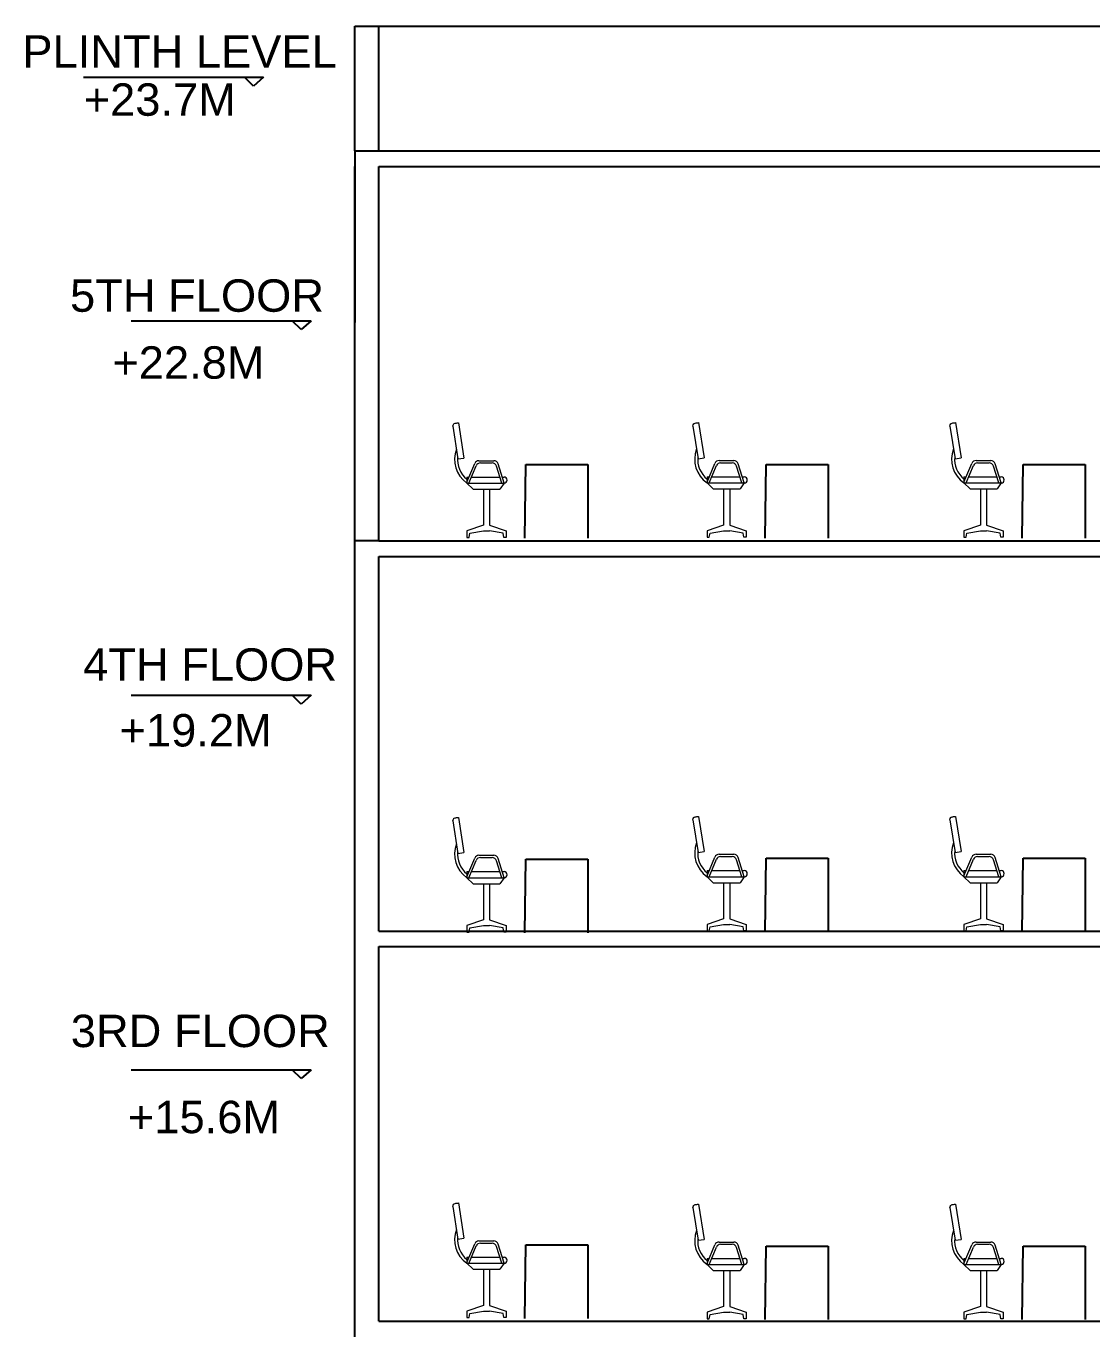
# Model space of a CAD drawing. Header units: millimetres. Extents: x 587797 to 2274247, y 1711 to 439204.
# Drawn here: x 958327 to 968574, y 247615 to 260140 of the extents above; entities that cross this region are included whole.
import ezdxf

# ---------------------------------------------------------------- set-up
doc = ezdxf.new("R2010")
doc.units = ezdxf.units.MM
doc.layers.add('finiture', color=7, linetype='Continuous', lineweight=20)
doc.styles.get("Standard").update_dxf_attribs({"font": 'arial.ttf'})

msp = doc.modelspace()

# ---------------------------------------------------------------- linework, layer by layer
for p, q in [((961486.654, 258939.945, -583.672), (961486.654, 260139.945, -583.672)), ((961486.654, 260139.945, -583.672), (1042054.571, 260139.945, -583.672)), ((961716.654, 258939.945, -583.672), (961716.654, 260139.945, -583.672)), ((958879.333, 259648.059, -583.672), (960608.833, 259648.059, -583.672)), ((960514.333, 259563.559, -583.672), (960427.833, 259648.059, -583.672)), ((960608.833, 259648.059, -583.672), (960514.333, 259563.559, -583.672)), ((961486.654, 258939.945, -583.672), (1042086.654, 258939.945, -583.672)), ((961486.654, 258939.945, -583.672), (961486.654, 257289.945, -583.672)), ((961486.654, 255189.945, -583.672), (961486.654, 258789.945, -583.672)), ((961716.654, 255189.945, -583.672), (961716.654, 258789.945, -583.672)), ((961716.654, 258789.945, -583.672), (981486.654, 258789.945, -583.672)), ((959337.815, 257306.327, -583.672), (961067.315, 257306.327, -583.672)), ((960972.815, 257221.827, -583.672), (960886.315, 257306.327, -583.672)), ((961067.315, 257306.327, -583.672), (960972.815, 257221.827, -583.672)), ((963122.775, 255215.392, -583.672), (963132.755, 255923.534, -583.672)), ((963132.755, 255923.534, -583.672), (963728.712, 255923.534, -583.672)), ((963728.712, 255923.534, -583.672), (963728.712, 255215.392, -583.672)), ((965431.737, 255216.514, -583.672), (965441.718, 255924.656, -583.672)), ((965441.718, 255924.656, -583.672), (966037.675, 255924.656, -583.672)), ((966037.675, 255924.656, -583.672), (966037.675, 255216.514, -583.672)), ((967902.129, 255216.514, -583.672), (967912.109, 255924.656, -583.672)), ((967912.109, 255924.656, -583.672), (968508.066, 255924.656, -583.672)), ((968508.066, 255924.656, -583.672), (968508.066, 255216.514, -583.672)), ((961486.654, 255039.945, -583.672), (961486.654, 255189.945, -583.672)), ((961716.654, 255189.945, -583.672), (961486.654, 255189.945, -583.672)), ((961716.654, 255189.945, -583.672), (981486.654, 255189.945, -583.672)), ((961486.654, 251439.945, -583.672), (961486.654, 255039.945, -583.672)), ((961716.654, 251439.945, -583.672), (961716.654, 255039.945, -583.672)), ((961716.654, 255039.945, -583.672), (981486.654, 255039.945, -583.672)), ((959337.815, 253706.327, -583.672), (961067.315, 253706.327, -583.672)), ((960972.815, 253621.827, -583.672), (960886.315, 253706.327, -583.672)), ((961067.315, 253706.327, -583.672), (960972.815, 253621.827, -583.672)), ((963122.775, 251421.785, -583.672), (963132.755, 252129.927, -583.672)), ((963132.755, 252129.927, -583.672), (963728.712, 252129.927, -583.672)), ((963728.712, 252129.927, -583.672), (963728.712, 251421.785, -583.672)), ((965431.737, 251431.63, -583.672), (965441.718, 252139.772, -583.672)), ((965441.718, 252139.772, -583.672), (966037.675, 252139.772, -583.672)), ((966037.675, 252139.772, -583.672), (966037.675, 251431.63, -583.672)), ((967902.129, 251431.63, -583.672), (967912.109, 252139.772, -583.672)), ((967912.109, 252139.772, -583.672), (968508.066, 252139.772, -583.672)), ((968508.066, 252139.772, -583.672), (968508.066, 251431.63, -583.672)), ((961486.654, 251289.945, -583.672), (961486.654, 251439.945, -583.672)), ((961716.654, 251439.945, -583.672), (981486.654, 251439.945, -583.672)), ((961486.654, 247689.945, -583.672), (961486.654, 251289.945, -583.672)), ((961716.654, 247689.945, -583.672), (961716.654, 251289.945, -583.672)), ((961716.654, 251289.945, -583.672), (981486.654, 251289.945, -583.672)), ((959337.815, 250106.327, -583.672), (961067.315, 250106.327, -583.672)), ((960972.815, 250021.827, -583.672), (960886.315, 250106.327, -583.672)), ((961067.315, 250106.327, -583.672), (960972.815, 250021.827, -583.672)), ((963122.775, 247714.72, -583.672), (963132.755, 248422.862, -583.672)), ((963132.755, 248422.862, -583.672), (963728.712, 248422.862, -583.672)), ((963728.712, 248422.862, -583.672), (963728.712, 247714.72, -583.672)), ((965431.737, 247704.138, -583.672), (965441.718, 248412.28, -583.672)), ((965441.718, 248412.28, -583.672), (966037.675, 248412.28, -583.672)), ((966037.675, 248412.28, -583.672), (966037.675, 247704.138, -583.672)), ((967902.129, 247704.138, -583.672), (967912.109, 248412.28, -583.672)), ((967912.109, 248412.28, -583.672), (968508.066, 248412.28, -583.672)), ((968508.066, 248412.28, -583.672), (968508.066, 247704.138, -583.672)), ((961486.654, 247539.945, -583.672), (961486.654, 247689.945, -583.672)), ((961716.654, 247689.945, -583.672), (981486.654, 247689.945, -583.672))]:
    msp.add_line(p, q)
at = {"layer": 'finiture', "linetype": 'Continuous'}
for p, q in [((962429.121, 256292.345, -583.672), (962478.392, 255978.48, -583.672)), ((962482.473, 256326.488, -583.672), (962535.692, 255987.475, -583.672)), ((964738.084, 256293.467, -583.672), (964787.355, 255979.602, -583.672)), ((964791.436, 256327.61, -583.672), (964844.655, 255988.597, -583.672)), ((967208.476, 256293.467, -583.672), (967257.747, 255979.602, -583.672)), ((967261.827, 256327.61, -583.672), (967315.046, 255988.597, -583.672)), ((962478.392, 255978.48, -583.672), (962535.692, 255987.475, -583.672)), ((962564.419, 255754.521, -583.672), (962640.05, 255935.041, -583.672)), ((962584.48, 255746.117, -583.672), (962654.52, 255913.29, -583.672)), ((962680.172, 255961.732, -583.672), (962822.749, 255961.732, -583.672)), ((962694.642, 255939.982, -583.672), (962806.78, 255939.982, -583.672)), ((962899.47, 255746.475, -583.672), (962848.284, 255909.511, -583.672)), ((962922.268, 255746.475, -583.672), (962864.252, 255931.262, -583.672)), ((964787.355, 255979.602, -583.672), (964844.655, 255988.597, -583.672)), ((964873.382, 255755.643, -583.672), (964949.013, 255936.163, -583.672)), ((964893.443, 255747.238, -583.672), (964963.483, 255914.412, -583.672)), ((964989.135, 255962.854, -583.672), (965131.711, 255962.854, -583.672)), ((965003.605, 255941.103, -583.672), (965115.743, 255941.103, -583.672)), ((965208.433, 255747.597, -583.672), (965157.246, 255910.633, -583.672)), ((965231.23, 255747.597, -583.672), (965173.215, 255932.383, -583.672)), ((967257.747, 255979.602, -583.672), (967315.046, 255988.597, -583.672)), ((967343.774, 255755.643, -583.672), (967419.404, 255936.163, -583.672)), ((967363.835, 255747.238, -583.672), (967433.874, 255914.412, -583.672)), ((967459.526, 255962.854, -583.672), (967602.103, 255962.854, -583.672)), ((967473.996, 255941.103, -583.672), (967586.134, 255941.103, -583.672)), ((967678.824, 255747.597, -583.672), (967627.638, 255910.633, -583.672)), ((967701.622, 255747.597, -583.672), (967643.606, 255932.383, -583.672)), ((962564.419, 255804.476, -583.672), (962564.419, 255746.475, -583.672)), ((962564.419, 255804.476, -583.672), (962585.349, 255804.476, -583.672)), ((962608.931, 255804.476, -583.672), (962881.26, 255804.476, -583.672)), ((962904.058, 255804.476, -583.672), (962922.268, 255804.476, -583.672)), ((964873.382, 255805.598, -583.672), (964873.382, 255747.597, -583.672)), ((964873.382, 255805.598, -583.672), (964894.312, 255805.598, -583.672)), ((964917.894, 255805.598, -583.672), (965190.223, 255805.598, -583.672)), ((965213.02, 255805.598, -583.672), (965231.23, 255805.598, -583.672)), ((967343.774, 255805.598, -583.672), (967343.774, 255747.597, -583.672)), ((967343.774, 255805.598, -583.672), (967364.703, 255805.598, -583.672)), ((967388.285, 255805.598, -583.672), (967660.614, 255805.598, -583.672)), ((967683.412, 255805.598, -583.672), (967701.622, 255805.598, -583.672)), ((962564.419, 255746.475, -583.672), (962922.268, 255746.475, -583.672)), ((962564.419, 255746.475, -583.672), (962623.828, 255688.871, -583.672)), ((962623.828, 255688.871, -583.672), (962882.217, 255688.871, -583.672)), ((962724.022, 255688.871, -583.672), (962724.022, 255340.706, -583.672)), ((962782.024, 255688.871, -583.672), (962782.024, 255340.706, -583.672)), ((962922.268, 255746.475, -583.672), (962882.217, 255688.871, -583.672)), ((964873.382, 255747.597, -583.672), (965231.23, 255747.597, -583.672)), ((964873.382, 255747.597, -583.672), (964932.791, 255689.993, -583.672)), ((964932.791, 255689.993, -583.672), (965191.18, 255689.993, -583.672)), ((965032.985, 255689.993, -583.672), (965032.985, 255341.828, -583.672)), ((965090.987, 255689.993, -583.672), (965090.987, 255341.828, -583.672)), ((965231.23, 255747.597, -583.672), (965191.18, 255689.993, -583.672)), ((967343.774, 255747.597, -583.672), (967701.622, 255747.597, -583.672)), ((967343.774, 255747.597, -583.672), (967403.183, 255689.993, -583.672)), ((967403.183, 255689.993, -583.672), (967661.572, 255689.993, -583.672)), ((967503.376, 255689.993, -583.672), (967503.376, 255341.828, -583.672)), ((967561.378, 255689.993, -583.672), (967561.378, 255341.828, -583.672)), ((967701.622, 255747.597, -583.672), (967661.572, 255689.993, -583.672)), ((962724.022, 255340.706, -583.672), (962564.419, 255286.069, -583.672)), ((962564.419, 255286.069, -583.672), (962564.419, 255224.463, -583.672)), ((962586.362, 255224.463, -583.672), (962593.148, 255263.604, -583.672)), ((962593.148, 255263.604, -583.672), (962724.022, 255286.069, -583.672)), ((962724.022, 255286.069, -583.672), (962782.024, 255286.069, -583.672)), ((962782.024, 255340.706, -583.672), (962941.626, 255286.069, -583.672)), ((962912.897, 255263.604, -583.672), (962782.024, 255286.069, -583.672)), ((962919.684, 255224.463, -583.672), (962912.897, 255263.604, -583.672)), ((962941.626, 255286.069, -583.672), (962941.626, 255224.463, -583.672)), ((965032.985, 255341.828, -583.672), (964873.382, 255287.191, -583.672)), ((964873.382, 255287.191, -583.672), (964873.382, 255225.585, -583.672)), ((964895.325, 255225.585, -583.672), (964902.111, 255264.726, -583.672)), ((964902.111, 255264.726, -583.672), (965032.985, 255287.191, -583.672)), ((965032.985, 255287.191, -583.672), (965090.987, 255287.191, -583.672)), ((965090.987, 255341.828, -583.672), (965250.589, 255287.191, -583.672)), ((965221.86, 255264.726, -583.672), (965090.987, 255287.191, -583.672)), ((965228.647, 255225.585, -583.672), (965221.86, 255264.726, -583.672)), ((965250.589, 255287.191, -583.672), (965250.589, 255225.585, -583.672)), ((967503.376, 255341.828, -583.672), (967343.774, 255287.191, -583.672)), ((967343.774, 255287.191, -583.672), (967343.774, 255225.585, -583.672)), ((967365.716, 255225.585, -583.672), (967372.503, 255264.726, -583.672)), ((967372.503, 255264.726, -583.672), (967503.376, 255287.191, -583.672)), ((967503.376, 255287.191, -583.672), (967561.378, 255287.191, -583.672)), ((967561.378, 255341.828, -583.672), (967720.981, 255287.191, -583.672)), ((967692.252, 255264.726, -583.672), (967561.378, 255287.191, -583.672)), ((967699.038, 255225.585, -583.672), (967692.252, 255264.726, -583.672)), ((967720.981, 255287.191, -583.672), (967720.981, 255225.585, -583.672)), ((962564.419, 255224.463, -583.672), (962586.362, 255224.463, -583.672)), ((962941.626, 255224.463, -583.672), (962919.684, 255224.463, -583.672)), ((964873.382, 255225.585, -583.672), (964895.325, 255225.585, -583.672)), ((965250.589, 255225.585, -583.672), (965228.647, 255225.585, -583.672)), ((967343.774, 255225.585, -583.672), (967365.716, 255225.585, -583.672)), ((967720.981, 255225.585, -583.672), (967699.038, 255225.585, -583.672)), ((962482.473, 252532.881, -583.672), (962535.692, 252193.868, -583.672)), ((964738.084, 252508.583, -583.672), (964787.355, 252194.718, -583.672)), ((964791.436, 252542.726, -583.672), (964844.655, 252203.713, -583.672)), ((967208.476, 252508.583, -583.672), (967257.747, 252194.718, -583.672)), ((967261.827, 252542.726, -583.672), (967315.046, 252203.713, -583.672)), ((962429.121, 252498.738, -583.672), (962478.392, 252184.873, -583.672)), ((962478.392, 252184.873, -583.672), (962535.692, 252193.868, -583.672)), ((962564.419, 251960.914, -583.672), (962640.05, 252141.434, -583.672)), ((962680.172, 252168.125, -583.672), (962822.749, 252168.125, -583.672)), ((962694.642, 252146.375, -583.672), (962806.78, 252146.375, -583.672)), ((962922.268, 251952.868, -583.672), (962864.252, 252137.654, -583.672)), ((964787.355, 252194.718, -583.672), (964844.655, 252203.713, -583.672)), ((964873.382, 251970.759, -583.672), (964949.013, 252151.278, -583.672)), ((964893.443, 251962.354, -583.672), (964963.483, 252129.528, -583.672)), ((964989.135, 252177.97, -583.672), (965131.711, 252177.97, -583.672)), ((965003.605, 252156.219, -583.672), (965115.743, 252156.219, -583.672)), ((965231.23, 251962.713, -583.672), (965173.215, 252147.499, -583.672)), ((967257.747, 252194.718, -583.672), (967315.046, 252203.713, -583.672)), ((967343.774, 251970.759, -583.672), (967419.404, 252151.278, -583.672)), ((967363.835, 251962.354, -583.672), (967433.874, 252129.528, -583.672)), ((967459.526, 252177.97, -583.672), (967602.103, 252177.97, -583.672)), ((967473.996, 252156.219, -583.672), (967586.134, 252156.219, -583.672)), ((967701.622, 251962.713, -583.672), (967643.606, 252147.499, -583.672)), ((962564.419, 252010.869, -583.672), (962564.419, 251952.868, -583.672)), ((962564.419, 252010.869, -583.672), (962585.349, 252010.869, -583.672)), ((962584.48, 251952.509, -583.672), (962654.52, 252119.683, -583.672)), ((962608.931, 252010.869, -583.672), (962881.26, 252010.869, -583.672)), ((962899.47, 251952.868, -583.672), (962848.284, 252115.904, -583.672)), ((962904.058, 252010.869, -583.672), (962922.268, 252010.869, -583.672)), ((964873.382, 252020.714, -583.672), (964873.382, 251962.713, -583.672)), ((964873.382, 252020.714, -583.672), (964894.312, 252020.714, -583.672)), ((964917.894, 252020.714, -583.672), (965190.223, 252020.714, -583.672)), ((965208.433, 251962.713, -583.672), (965157.246, 252125.749, -583.672)), ((965213.02, 252020.714, -583.672), (965231.23, 252020.714, -583.672)), ((967343.774, 252020.714, -583.672), (967343.774, 251962.713, -583.672)), ((967343.774, 252020.714, -583.672), (967364.703, 252020.714, -583.672)), ((967388.285, 252020.714, -583.672), (967660.614, 252020.714, -583.672)), ((967678.824, 251962.713, -583.672), (967627.638, 252125.749, -583.672)), ((967683.412, 252020.714, -583.672), (967701.622, 252020.714, -583.672)), ((962564.419, 251952.868, -583.672), (962922.268, 251952.868, -583.672)), ((962564.419, 251952.868, -583.672), (962623.828, 251895.264, -583.672)), ((962623.828, 251895.264, -583.672), (962882.217, 251895.264, -583.672)), ((962724.022, 251895.264, -583.672), (962724.022, 251547.099, -583.672)), ((962782.024, 251895.264, -583.672), (962782.024, 251547.099, -583.672)), ((962922.268, 251952.868, -583.672), (962882.217, 251895.264, -583.672)), ((964873.382, 251962.713, -583.672), (965231.23, 251962.713, -583.672)), ((964873.382, 251962.713, -583.672), (964932.791, 251905.109, -583.672)), ((964932.791, 251905.109, -583.672), (965191.18, 251905.109, -583.672)), ((965032.985, 251905.109, -583.672), (965032.985, 251556.943, -583.672)), ((965090.987, 251905.109, -583.672), (965090.987, 251556.943, -583.672)), ((965231.23, 251962.713, -583.672), (965191.18, 251905.109, -583.672)), ((967343.774, 251962.713, -583.672), (967701.622, 251962.713, -583.672)), ((967343.774, 251962.713, -583.672), (967403.183, 251905.109, -583.672)), ((967403.183, 251905.109, -583.672), (967661.572, 251905.109, -583.672)), ((967503.376, 251905.109, -583.672), (967503.376, 251556.943, -583.672)), ((967561.378, 251905.109, -583.672), (967561.378, 251556.943, -583.672)), ((967701.622, 251962.713, -583.672), (967661.572, 251905.109, -583.672)), ((962724.022, 251547.099, -583.672), (962564.419, 251492.462, -583.672)), ((962782.024, 251547.099, -583.672), (962941.626, 251492.462, -583.672)), ((965032.985, 251556.943, -583.672), (964873.382, 251502.307, -583.672)), ((964873.382, 251502.307, -583.672), (964873.382, 251440.7, -583.672)), ((964902.111, 251479.841, -583.672), (965032.985, 251502.307, -583.672)), ((965032.985, 251502.307, -583.672), (965090.987, 251502.307, -583.672)), ((965090.987, 251556.943, -583.672), (965250.589, 251502.307, -583.672)), ((965221.86, 251479.841, -583.672), (965090.987, 251502.307, -583.672)), ((965250.589, 251502.307, -583.672), (965250.589, 251440.7, -583.672)), ((967503.376, 251556.943, -583.672), (967343.774, 251502.307, -583.672)), ((967343.774, 251502.307, -583.672), (967343.774, 251440.7, -583.672)), ((967372.503, 251479.841, -583.672), (967503.376, 251502.307, -583.672)), ((967503.376, 251502.307, -583.672), (967561.378, 251502.307, -583.672)), ((967561.378, 251556.943, -583.672), (967720.981, 251502.307, -583.672)), ((967692.252, 251479.841, -583.672), (967561.378, 251502.307, -583.672)), ((967720.981, 251502.307, -583.672), (967720.981, 251440.7, -583.672)), ((962564.419, 251492.462, -583.672), (962564.419, 251430.856, -583.672)), ((962564.419, 251430.856, -583.672), (962586.362, 251430.856, -583.672)), ((962586.362, 251430.856, -583.672), (962593.148, 251469.997, -583.672)), ((962593.148, 251469.997, -583.672), (962724.022, 251492.462, -583.672)), ((962724.022, 251492.462, -583.672), (962782.024, 251492.462, -583.672)), ((962912.897, 251469.997, -583.672), (962782.024, 251492.462, -583.672)), ((962919.684, 251430.856, -583.672), (962912.897, 251469.997, -583.672)), ((962941.626, 251430.856, -583.672), (962919.684, 251430.856, -583.672)), ((962941.626, 251492.462, -583.672), (962941.626, 251430.856, -583.672)), ((964873.382, 251440.7, -583.672), (964895.325, 251440.7, -583.672)), ((964895.325, 251440.7, -583.672), (964902.111, 251479.841, -583.672)), ((965228.647, 251440.7, -583.672), (965221.86, 251479.841, -583.672)), ((965250.589, 251440.7, -583.672), (965228.647, 251440.7, -583.672)), ((967343.774, 251440.7, -583.672), (967365.716, 251440.7, -583.672)), ((967365.716, 251440.7, -583.672), (967372.503, 251479.841, -583.672)), ((967699.038, 251440.7, -583.672), (967692.252, 251479.841, -583.672)), ((967720.981, 251440.7, -583.672), (967699.038, 251440.7, -583.672)), ((962429.121, 248791.673, -583.672), (962478.392, 248477.808, -583.672)), ((962482.473, 248825.816, -583.672), (962535.692, 248486.803, -583.672)), ((964738.084, 248781.091, -583.672), (964787.355, 248467.226, -583.672)), ((964791.436, 248815.234, -583.672), (964844.655, 248476.221, -583.672)), ((967208.476, 248781.091, -583.672), (967257.747, 248467.226, -583.672)), ((967261.827, 248815.234, -583.672), (967315.046, 248476.221, -583.672)), ((962478.392, 248477.808, -583.672), (962535.692, 248486.803, -583.672)), ((962564.419, 248253.849, -583.672), (962640.05, 248434.368, -583.672)), ((962584.48, 248245.444, -583.672), (962654.52, 248412.618, -583.672)), ((962680.172, 248461.06, -583.672), (962822.749, 248461.06, -583.672)), ((962694.642, 248439.309, -583.672), (962806.78, 248439.309, -583.672)), ((962899.47, 248245.802, -583.672), (962848.284, 248408.839, -583.672)), ((962922.268, 248245.802, -583.672), (962864.252, 248430.589, -583.672)), ((964787.355, 248467.226, -583.672), (964844.655, 248476.221, -583.672)), ((964873.382, 248243.267, -583.672), (964949.013, 248423.786, -583.672)), ((964893.443, 248234.862, -583.672), (964963.483, 248402.036, -583.672)), ((964989.135, 248450.478, -583.672), (965131.711, 248450.478, -583.672)), ((965003.605, 248428.727, -583.672), (965115.743, 248428.727, -583.672)), ((965208.433, 248235.22, -583.672), (965157.246, 248398.257, -583.672)), ((965231.23, 248235.22, -583.672), (965173.215, 248420.007, -583.672)), ((967257.747, 248467.226, -583.672), (967315.046, 248476.221, -583.672)), ((967343.774, 248243.267, -583.672), (967419.404, 248423.786, -583.672)), ((967363.835, 248234.862, -583.672), (967433.874, 248402.036, -583.672)), ((967459.526, 248450.478, -583.672), (967602.103, 248450.478, -583.672)), ((967473.996, 248428.727, -583.672), (967586.134, 248428.727, -583.672)), ((967678.824, 248235.22, -583.672), (967627.638, 248398.257, -583.672)), ((967701.622, 248235.22, -583.672), (967643.606, 248420.007, -583.672)), ((962564.419, 248303.804, -583.672), (962564.419, 248245.802, -583.672)), ((962564.419, 248303.804, -583.672), (962585.349, 248303.804, -583.672)), ((962564.419, 248245.802, -583.672), (962922.268, 248245.802, -583.672)), ((962564.419, 248245.802, -583.672), (962623.828, 248188.199, -583.672)), ((962608.931, 248303.804, -583.672), (962881.26, 248303.804, -583.672)), ((962922.268, 248245.802, -583.672), (962882.217, 248188.199, -583.672)), ((962904.058, 248303.804, -583.672), (962922.268, 248303.804, -583.672)), ((964873.382, 248293.222, -583.672), (964873.382, 248235.22, -583.672)), ((964873.382, 248293.222, -583.672), (964894.312, 248293.222, -583.672)), ((964917.894, 248293.222, -583.672), (965190.223, 248293.222, -583.672)), ((965213.02, 248293.222, -583.672), (965231.23, 248293.222, -583.672)), ((967343.774, 248293.222, -583.672), (967343.774, 248235.22, -583.672)), ((967343.774, 248293.222, -583.672), (967364.703, 248293.222, -583.672)), ((967388.285, 248293.222, -583.672), (967660.614, 248293.222, -583.672)), ((967683.412, 248293.222, -583.672), (967701.622, 248293.222, -583.672)), ((962623.828, 248188.199, -583.672), (962882.217, 248188.199, -583.672)), ((962724.022, 248188.199, -583.672), (962724.022, 247840.033, -583.672)), ((962782.024, 248188.199, -583.672), (962782.024, 247840.033, -583.672)), ((964873.382, 248235.22, -583.672), (965231.23, 248235.22, -583.672)), ((964873.382, 248235.22, -583.672), (964932.791, 248177.617, -583.672)), ((964932.791, 248177.617, -583.672), (965191.18, 248177.617, -583.672)), ((965032.985, 248177.617, -583.672), (965032.985, 247829.451, -583.672)), ((965090.987, 248177.617, -583.672), (965090.987, 247829.451, -583.672)), ((965231.23, 248235.22, -583.672), (965191.18, 248177.617, -583.672)), ((967343.774, 248235.22, -583.672), (967701.622, 248235.22, -583.672)), ((967343.774, 248235.22, -583.672), (967403.183, 248177.617, -583.672)), ((967403.183, 248177.617, -583.672), (967661.572, 248177.617, -583.672)), ((967503.376, 248177.617, -583.672), (967503.376, 247829.451, -583.672)), ((967561.378, 248177.617, -583.672), (967561.378, 247829.451, -583.672)), ((967701.622, 248235.22, -583.672), (967661.572, 248177.617, -583.672)), ((962724.022, 247840.033, -583.672), (962564.419, 247785.397, -583.672)), ((962564.419, 247785.397, -583.672), (962564.419, 247723.79, -583.672)), ((962586.362, 247723.79, -583.672), (962593.148, 247762.931, -583.672)), ((962593.148, 247762.931, -583.672), (962724.022, 247785.397, -583.672)), ((962724.022, 247785.397, -583.672), (962782.024, 247785.397, -583.672)), ((962782.024, 247840.033, -583.672), (962941.626, 247785.397, -583.672)), ((962912.897, 247762.931, -583.672), (962782.024, 247785.397, -583.672)), ((962919.684, 247723.79, -583.672), (962912.897, 247762.931, -583.672)), ((962941.626, 247785.397, -583.672), (962941.626, 247723.79, -583.672)), ((965032.985, 247829.451, -583.672), (964873.382, 247774.815, -583.672)), ((964873.382, 247774.815, -583.672), (964873.382, 247713.208, -583.672)), ((964895.325, 247713.208, -583.672), (964902.111, 247752.349, -583.672)), ((964902.111, 247752.349, -583.672), (965032.985, 247774.815, -583.672)), ((965032.985, 247774.815, -583.672), (965090.987, 247774.815, -583.672)), ((965090.987, 247829.451, -583.672), (965250.589, 247774.815, -583.672)), ((965221.86, 247752.349, -583.672), (965090.987, 247774.815, -583.672)), ((965228.647, 247713.208, -583.672), (965221.86, 247752.349, -583.672)), ((965250.589, 247774.815, -583.672), (965250.589, 247713.208, -583.672)), ((967503.376, 247829.451, -583.672), (967343.774, 247774.815, -583.672)), ((967343.774, 247774.815, -583.672), (967343.774, 247713.208, -583.672)), ((967365.716, 247713.208, -583.672), (967372.503, 247752.349, -583.672)), ((967372.503, 247752.349, -583.672), (967503.376, 247774.815, -583.672)), ((967503.376, 247774.815, -583.672), (967561.378, 247774.815, -583.672)), ((967561.378, 247829.451, -583.672), (967720.981, 247774.815, -583.672)), ((967692.252, 247752.349, -583.672), (967561.378, 247774.815, -583.672)), ((967699.038, 247713.208, -583.672), (967692.252, 247752.349, -583.672)), ((967720.981, 247774.815, -583.672), (967720.981, 247713.208, -583.672)), ((962564.419, 247723.79, -583.672), (962586.362, 247723.79, -583.672)), ((962941.626, 247723.79, -583.672), (962919.684, 247723.79, -583.672)), ((964873.382, 247713.208, -583.672), (964895.325, 247713.208, -583.672)), ((965250.589, 247713.208, -583.672), (965228.647, 247713.208, -583.672)), ((967343.774, 247713.208, -583.672), (967365.716, 247713.208, -583.672)), ((967720.981, 247713.208, -583.672), (967699.038, 247713.208, -583.672))]:
    msp.add_line(p, q, dxfattribs=at)
for centre, radius, start, end in [((962723.549, 255974.477, -583.672), 278.042, 159.2440411, 235.0876442), ((965032.512, 255975.599, -583.672), 278.042, 159.2440411, 235.0876442), ((967502.903, 255975.599, -583.672), 278.042, 159.2440411, 235.0876442), ((962723.549, 255974.477, -583.672), 249.041, 174.8516914, 230.2849925), ((962680.172, 255918.231, -583.672), 43.501, 90, 157.2681868), ((962694.642, 255896.481, -583.672), 43.501, 90, 157.2681868), ((962806.78, 255896.481, -583.672), 43.501, 17.430167, 90), ((962822.749, 255918.231, -583.672), 43.501, 17.430167, 90), ((965032.512, 255975.599, -583.672), 249.041, 174.8516914, 230.2849925), ((964989.135, 255919.353, -583.672), 43.501, 90, 157.2681868), ((965003.605, 255897.602, -583.672), 43.501, 90, 157.2681868), ((965115.743, 255897.602, -583.672), 43.501, 17.430167, 90), ((965131.711, 255919.353, -583.672), 43.501, 17.430167, 90), ((967502.903, 255975.599, -583.672), 249.041, 174.8516914, 230.2849925), ((967459.526, 255919.353, -583.672), 43.501, 90, 157.2681868), ((967473.996, 255897.602, -583.672), 43.501, 90, 157.2681868), ((967586.134, 255897.602, -583.672), 43.501, 17.430167, 90), ((967602.103, 255919.353, -583.672), 43.501, 17.430167, 90), ((962922.268, 255775.476, -583.672), 29.001, 270, 90), ((965231.23, 255776.597, -583.672), 29.001, 270, 90), ((967701.622, 255776.597, -583.672), 29.001, 270, 90), ((962723.549, 252180.87, -583.672), 278.042, 159.2440411, 235.0876442), ((965032.512, 252190.715, -583.672), 278.042, 159.2440411, 235.0876442), ((967502.903, 252190.715, -583.672), 278.042, 159.2440411, 235.0876442), ((962723.549, 252180.87, -583.672), 249.041, 174.8516914, 230.2849925), ((962680.172, 252124.624, -583.672), 43.501, 90, 157.2681868), ((962694.642, 252102.874, -583.672), 43.501, 90, 157.2681868), ((962806.78, 252102.874, -583.672), 43.501, 17.430167, 90), ((962822.749, 252124.624, -583.672), 43.501, 17.430167, 90), ((965032.512, 252190.715, -583.672), 249.041, 174.8516914, 230.2849925), ((964989.135, 252134.469, -583.672), 43.501, 90, 157.2681868), ((965003.605, 252112.718, -583.672), 43.501, 90, 157.2681868), ((965115.743, 252112.718, -583.672), 43.501, 17.430167, 90), ((965131.711, 252134.469, -583.672), 43.501, 17.430167, 90), ((967502.903, 252190.715, -583.672), 249.041, 174.8516914, 230.2849925), ((967459.526, 252134.469, -583.672), 43.501, 90, 157.2681868), ((967473.996, 252112.718, -583.672), 43.501, 90, 157.2681868), ((967586.134, 252112.718, -583.672), 43.501, 17.430167, 90), ((967602.103, 252134.469, -583.672), 43.501, 17.430167, 90), ((962922.268, 251981.869, -583.672), 29.001, 270, 90), ((965231.23, 251991.713, -583.672), 29.001, 270, 90), ((967701.622, 251991.713, -583.672), 29.001, 270, 90), ((962723.549, 248473.805, -583.672), 278.042, 159.2440411, 235.0876442), ((962723.549, 248473.805, -583.672), 249.041, 174.8516914, 230.2849925), ((965032.512, 248463.223, -583.672), 278.042, 159.2440411, 235.0876442), ((967502.903, 248463.223, -583.672), 278.042, 159.2440411, 235.0876442), ((962680.172, 248417.559, -583.672), 43.501, 90, 157.2681868), ((962694.642, 248395.808, -583.672), 43.501, 90, 157.2681868), ((962806.78, 248395.808, -583.672), 43.501, 17.430167, 90), ((962822.749, 248417.559, -583.672), 43.501, 17.430167, 90), ((965032.512, 248463.223, -583.672), 249.041, 174.8516914, 230.2849925), ((964989.135, 248406.977, -583.672), 43.501, 90, 157.2681868), ((965003.605, 248385.226, -583.672), 43.501, 90, 157.2681868), ((965115.743, 248385.226, -583.672), 43.501, 17.430167, 90), ((965131.711, 248406.977, -583.672), 43.501, 17.430167, 90), ((967502.903, 248463.223, -583.672), 249.041, 174.8516914, 230.2849925), ((967459.526, 248406.977, -583.672), 43.501, 90, 157.2681868), ((967473.996, 248385.226, -583.672), 43.501, 90, 157.2681868), ((967586.134, 248385.226, -583.672), 43.501, 17.430167, 90), ((967602.103, 248406.977, -583.672), 43.501, 17.430167, 90), ((962922.268, 248274.803, -583.672), 29.001, 270, 90), ((965231.23, 248264.221, -583.672), 29.001, 270, 90), ((967701.622, 248264.221, -583.672), 29.001, 270, 90)]:
    msp.add_arc(centre, radius, start, end, dxfattribs=at)
for points in [[(962429.121, 256292.345, -583.672), (962437.696, 256314.443, -583.672), (962443.585, 256319.421, -583.672), (962458.552, 256323.158, -583.672), (962471.63, 256324.635, -583.672), (962482.496, 256326.341, -583.672)], [(964738.084, 256293.467, -583.672), (964746.659, 256315.565, -583.672), (964752.548, 256320.543, -583.672), (964767.515, 256324.28, -583.672), (964780.593, 256325.757, -583.672), (964791.459, 256327.463, -583.672)], [(967208.476, 256293.467, -583.672), (967217.05, 256315.565, -583.672), (967222.939, 256320.543, -583.672), (967237.906, 256324.28, -583.672), (967250.984, 256325.757, -583.672), (967261.85, 256327.463, -583.672)], [(962429.121, 252498.738, -583.672), (962437.696, 252520.836, -583.672), (962443.585, 252525.814, -583.672), (962458.552, 252529.551, -583.672), (962471.63, 252531.028, -583.672), (962482.496, 252532.734, -583.672)], [(964738.084, 252508.583, -583.672), (964746.659, 252530.681, -583.672), (964752.548, 252535.658, -583.672), (964767.515, 252539.396, -583.672), (964780.593, 252540.873, -583.672), (964791.459, 252542.579, -583.672)], [(967208.476, 252508.583, -583.672), (967217.05, 252530.681, -583.672), (967222.939, 252535.658, -583.672), (967237.906, 252539.396, -583.672), (967250.984, 252540.873, -583.672), (967261.85, 252542.579, -583.672)], [(962429.121, 248791.673, -583.672), (962437.696, 248813.77, -583.672), (962443.585, 248818.748, -583.672), (962458.552, 248822.486, -583.672), (962471.63, 248823.963, -583.672), (962482.496, 248825.668, -583.672)], [(964738.084, 248781.091, -583.672), (964746.659, 248803.188, -583.672), (964752.548, 248808.166, -583.672), (964767.515, 248811.904, -583.672), (964780.593, 248813.381, -583.672), (964791.459, 248815.086, -583.672)], [(967208.476, 248781.091, -583.672), (967217.05, 248803.188, -583.672), (967222.939, 248808.166, -583.672), (967237.906, 248811.904, -583.672), (967250.984, 248813.381, -583.672), (967261.85, 248815.086, -583.672)]]:
    msp.add_spline(points, degree=3, dxfattribs=at)

# ---------------------------------------------------------------- texts
for s, p in [('PLINTH LEVEL', (958290.833, 259740.059, -583.672)), ('+23.7M', (958880.333, 259277.559, -583.672)), ('5TH FLOOR', (958749.315, 257393.327, -583.672)), ('+22.8M', (959155.815, 256749.827, -583.672)), ('4TH FLOOR', (958875.315, 253846.327, -583.672)), ('+19.2M', (959225.315, 253214.327, -583.672)), ('3RD FLOOR', (958756.815, 250324.327, -583.672)), ('+15.6M', (959305.815, 249496.827, -583.672))]:
    msp.add_text(s, height=311.5).set_placement(p)

doc.saveas('drawing.dxf')
